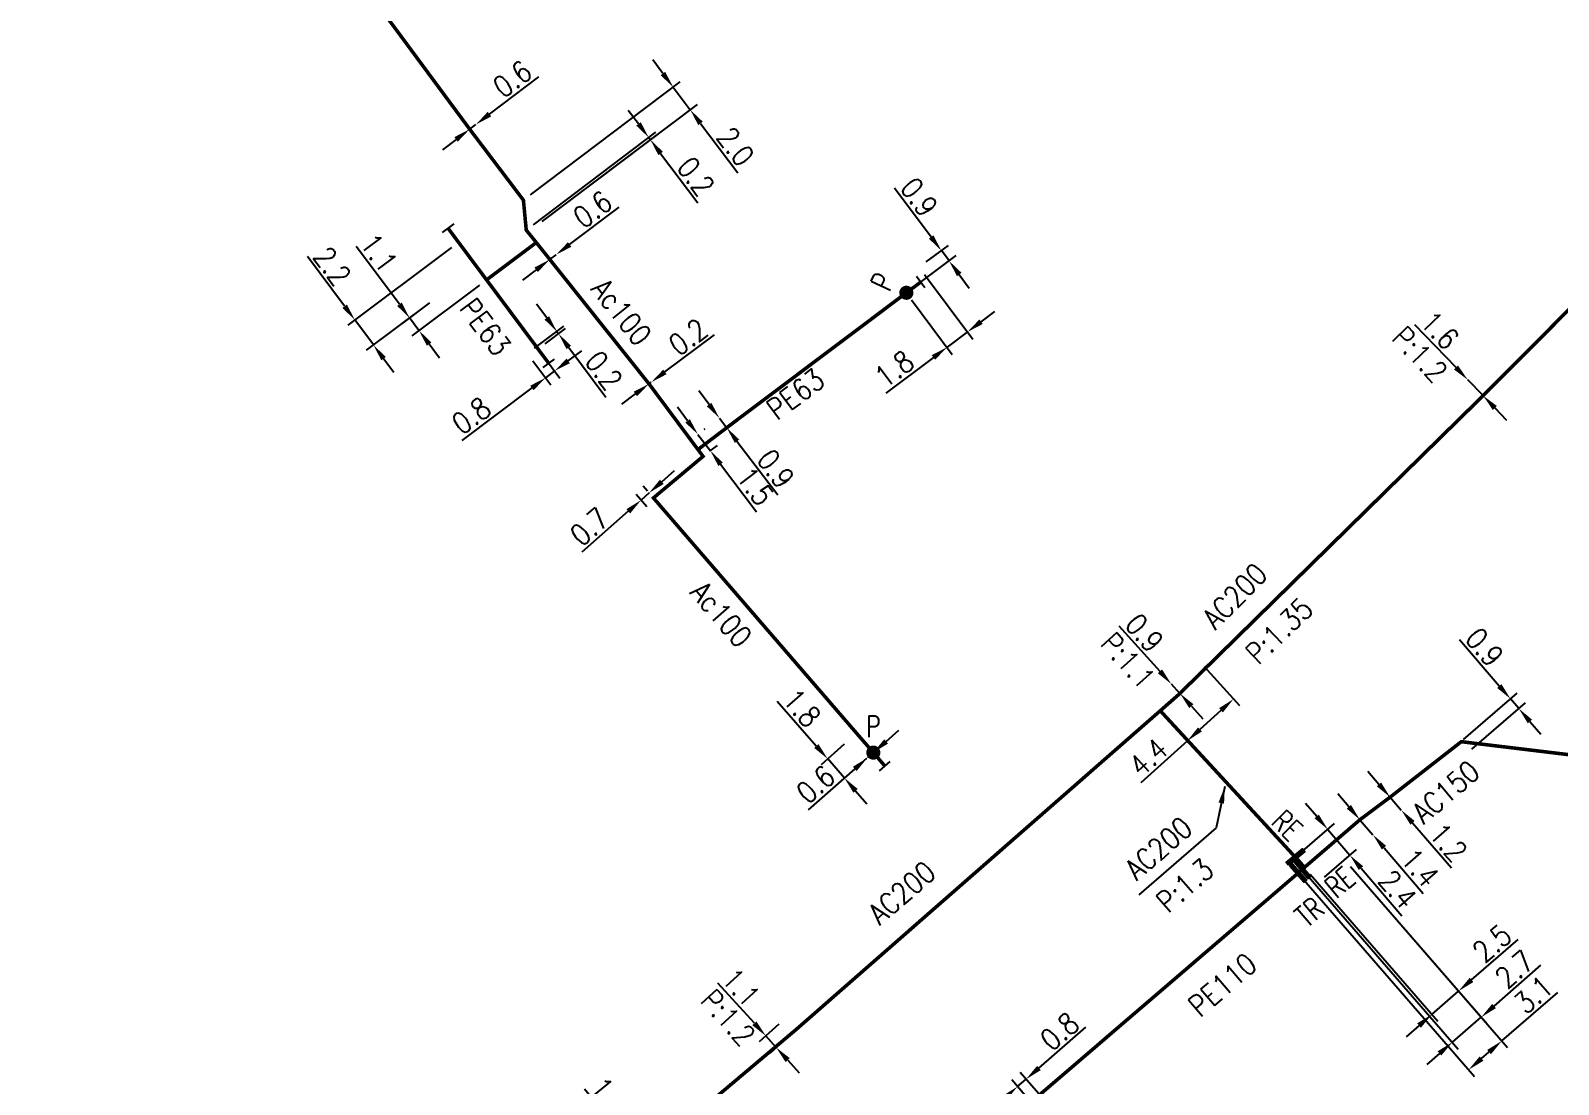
# Model space of a CAD drawing. Header units: millimetres. Extents: x 138988 to 140002, y 128990 to 130001.
# Drawn here: x 139587.9 to 139695.7, y 129630.6 to 129704.9 of the extents above; entities that cross this region are included whole.
import ezdxf
from ezdxf.enums import TextEntityAlignment as Align

# ---------------------------------------------------------------- set-up
doc = ezdxf.new("R2010")
doc.units = ezdxf.units.MM
doc.header["$PDMODE"] = 34
doc.linetypes.add('L_25_AP', pattern=[2000, 1000, 1000])
doc.linetypes.add('L_25_PE', pattern=[2000, 1000, 1000])
doc.layers.get('0').update_dxf_attribs({"linetype": 'CONTINUOUS'})
doc.layers.get('Defpoints').update_dxf_attribs({"linetype": 'CONTINUOUS'})
for name, color, linetype in [('L_150', 1, 'CONTINUOUS'), ('L_300', 7, 'CONTINUOUS'), ('L_340', 7, 'CONTINUOUS')]:
    doc.layers.add(name, color=color, linetype=linetype)
doc.styles.add('G_ROMANS', font='ROMANS.SHX', dxfattribs={"width": 0.75})
doc.styles.get("Standard").update_dxf_attribs({"font": 'romans.shx', "width": 0.85})
doc.dimstyles.get("Standard").update_dxf_attribs({"dimtxt": 1.5, "dimasz": 1.2, "dimexe": 0.625, "dimexo": 0.625, "dimgap": 0.25, "dimtad": 1, "dimdec": 1, "dimzin": 0, "dimdsep": 46, "dimtxsty": 'Standard', "dimcen": -0.5, "dimadec": 0, "dimazin": 0, "dimtfac": 1, "dimtdec": 1, "dimtmove": 0, "dimatfit": 3, "dimfxl": 0, "dimtolj": 1, "dimtzin": 0, "dimarcsym": 0})

# ---------------------------------------------------------------- blocks, each defined once
blk = doc.blocks.new('L_340_19')
at = {"linetype": 'Continuous'}
blk.add_hatch(color=0, dxfattribs=at).paths.add_polyline_path([(0.125, 0.75), (-0.125, 0.75), (-0.125, -0.75), (0.125, -0.75)])
at = {"color": 0, "linetype": 'Continuous'}
blk.add_lwpolyline([(-0.125, 0.75), (0.125, 0.75), (0.125, -0.75), (-0.125, -0.75)], close=True, dxfattribs=at)
at = {"color": 0, "linetype": 'Continuous', "width": 0.75}
for tag, height, flags, p in [('TR', 1.5, 8, (0, 3)), ('DEF_LEG', 1.2, 3, (0, -5)), ('DEF_COUP', 1.2, 3, (0, -7.5)), ('DEF_TYPE', 1.2, 3, (0, -10))]:
    blk.add_attdef(tag, text='', height=height, dxfattribs=dict(at, flags=flags)).set_placement(p, align=Align.MIDDLE)
blk = doc.blocks.new('*D211')
at = {"layer": 'Defpoints', "color": 0, "linetype": 'Continuous', "transparency": 16777216}
for p in [(139645.74, 129655), (139644.11, 129653.56), (139647.33, 129654)]:
    blk.add_point(p, dxfattribs=at)
at = {"layer": 'L_300', "color": 0, "linetype": 'Continuous', "lineweight": -2, "transparency": 16777216}
for p, q in [((139643.31, 129654.46), (139640.55, 129657.61)), ((139645.27, 129654.59), (139643.64, 129653.15)), ((139645.29, 129652.21), (139644.11, 129653.56)), ((139646.86, 129653.59), (139644.82, 129651.8)), ((139646.08, 129651.31), (139646.87, 129650.4))]:
    blk.add_line(p, q, dxfattribs=at)
at = {"layer": 'L_300', "color": 0, "linetype": 'Continuous', "transparency": 16777216}
for points in [[(139643.46, 129654.6), (139643.16, 129654.33), (139644.11, 129653.56)], [(139646.23, 129651.44), (139645.93, 129651.17), (139645.29, 129652.21)]]:
    blk.add_solid(points, dxfattribs=at)
at = {"layer": 'L_300', "color": 0, "linetype": 'Continuous', "transparency": 16777216, "insert": (139642.29, 129657.15), "char_height": 1.5, "attachment_point": 5, "rotation": 311.2415}
blk.add_mtext('\\A1;1.8', dxfattribs=at)
blk = doc.blocks.new('*D212')
at = {"layer": 'Defpoints', "color": 0, "linetype": 'Continuous', "transparency": 16777216}
for p in [(139646.92, 129653.64), (139646.92, 129653.64), (139647.33, 129654)]:
    blk.add_point(p, dxfattribs=at)
at = {"layer": 'L_300', "color": 0, "linetype": 'Continuous', "lineweight": -2, "transparency": 16777216}
for p, q in [((139648.24, 129654.79), (139649.14, 129655.58)), ((139647.33, 129654), (139646.92, 129653.64)), ((139646.02, 129652.85), (139642.73, 129649.96))]:
    blk.add_line(p, q, dxfattribs=at)
at = {"layer": 'L_300', "color": 0, "linetype": 'Continuous', "transparency": 16777216}
for points in [[(139648.1, 129654.94), (139648.37, 129654.64), (139647.33, 129654)], [(139645.89, 129653), (139646.15, 129652.7), (139646.92, 129653.64)]]:
    blk.add_solid(points, dxfattribs=at)
at = {"layer": 'L_300', "color": 0, "linetype": 'Continuous', "transparency": 16777216, "insert": (139643.26, 129651.76), "char_height": 1.5, "attachment_point": 5, "rotation": 41.2415}
blk.add_mtext('\\A1;0.6', dxfattribs=at)
blk = doc.blocks.new('*D213')
at = {"layer": 'Defpoints', "color": 0, "linetype": 'Continuous', "transparency": 16777216}
for p in [(139630.18, 129672.68), (139630.95, 129671.8), (139631.82, 129671.95)]:
    blk.add_point(p, dxfattribs=at)
at = {"layer": 'L_150', "color": 0, "linetype": 'Continuous', "lineweight": -2, "transparency": 16777216}
for p, q in [((139632.41, 129673.09), (139633.31, 129673.88)), ((139631.41, 129672.42), (139631.1, 129672.77)), ((139630.6, 129672.21), (139631.36, 129671.34)), ((139631.51, 129672.3), (139630.95, 129671.8)), ((139630.05, 129671.01), (139626.77, 129668.13))]:
    blk.add_line(p, q, dxfattribs=at)
at = {"layer": 'L_150', "color": 0, "linetype": 'Continuous', "transparency": 16777216}
for points in [[(139632.28, 129673.24), (139632.55, 129672.94), (139631.51, 129672.3)], [(139629.92, 129671.16), (139630.18, 129670.86), (139630.95, 129671.8)]]:
    blk.add_solid(points, dxfattribs=at)
at = {"layer": 'L_150', "color": 0, "linetype": 'Continuous', "transparency": 16777216, "insert": (139627.3, 129669.92), "char_height": 1.5, "attachment_point": 5, "rotation": 41.3216}
blk.add_mtext('\\A1;0.7', dxfattribs=at)
blk = doc.blocks.new('*D214')
at = {"layer": 'Defpoints', "color": 0, "linetype": 'Continuous', "transparency": 16777216}
for p in [(139634.91, 129676.39), (139634.96, 129676.43), (139635.32, 129674.88)]:
    blk.add_point(p, dxfattribs=at)
at = {"layer": 'L_150', "color": 0, "linetype": 'Continuous', "lineweight": -2, "transparency": 16777216}
for p, q in [((139634.23, 129677.38), (139633.51, 129678.34)), ((139634.96, 129676.43), (139635.84, 129675.27)), ((139635.4, 129676.77), (139635.46, 129676.81)), ((139635.82, 129675.26), (139636.33, 129675.65)), ((139636.56, 129674.32), (139639.1, 129670.98))]:
    blk.add_line(p, q, dxfattribs=at)
at = {"layer": 'L_150', "color": 0, "linetype": 'Continuous', "transparency": 16777216}
for points in [[(139634.39, 129677.5), (139634.07, 129677.26), (139634.96, 129676.43)], [(139636.72, 129674.44), (139636.4, 129674.2), (139635.84, 129675.27)]]:
    blk.add_solid(points, dxfattribs=at)
at = {"layer": 'L_150', "color": 0, "linetype": 'Continuous', "transparency": 16777216, "insert": (139638.99, 129672.78), "char_height": 1.5, "attachment_point": 5, "rotation": 307.2685}
blk.add_mtext('\\A1;1.5', dxfattribs=at)
blk = doc.blocks.new('*D215')
at = {"layer": 'Defpoints', "color": 0, "linetype": 'Continuous', "transparency": 16777216}
for p in [(139652.13, 129689.38), (139650.56, 129688.21), (139649.66, 129686.41)]:
    blk.add_point(p, dxfattribs=at)
at = {"layer": 'L_300', "color": 0, "linetype": 'Continuous', "lineweight": -2, "transparency": 16777216}
for p, q in [((139651.41, 129690.34), (139648.83, 129693.79)), ((139650.16, 129686.78), (139653.17, 129689.03)), ((139651.06, 129688.58), (139652.63, 129689.75)), ((139652.67, 129688.66), (139652.13, 129689.38)), ((139653.39, 129687.7), (139654.1, 129686.74))]:
    blk.add_line(p, q, dxfattribs=at)
at = {"layer": 'L_300', "color": 0, "linetype": 'Continuous', "transparency": 16777216}
for points in [[(139651.57, 129690.46), (139651.25, 129690.22), (139652.13, 129689.38)], [(139653.55, 129687.82), (139653.23, 129687.58), (139652.67, 129688.66)]]:
    blk.add_solid(points, dxfattribs=at)
at = {"layer": 'L_300', "color": 0, "linetype": 'Continuous', "transparency": 16777216, "insert": (139650.56, 129693.15), "char_height": 1.5, "attachment_point": 5, "rotation": 306.8108}
blk.add_mtext('\\A1;0.9', dxfattribs=at)
blk = doc.blocks.new('*D216')
at = {"layer": 'Defpoints', "color": 0, "linetype": 'Continuous', "transparency": 16777216}
for p in [(139650.56, 129688.21), (139649.66, 129686.41), (139653.97, 129683.65)]:
    blk.add_point(p, dxfattribs=at)
at = {"layer": 'L_300', "color": 0, "linetype": 'Continuous', "lineweight": -2, "transparency": 16777216}
for p, q in [((139650.94, 129687.71), (139654.35, 129683.15)), ((139650.03, 129685.91), (139652.9, 129682.07)), ((139654.93, 129684.37), (139655.89, 129685.09)), ((139653.97, 129683.65), (139652.53, 129682.57)), ((139651.57, 129681.85), (139648.21, 129679.34))]:
    blk.add_line(p, q, dxfattribs=at)
at = {"layer": 'L_300', "color": 0, "linetype": 'Continuous', "transparency": 16777216}
for points in [[(139654.81, 129684.53), (139655.05, 129684.21), (139653.97, 129683.65)], [(139651.45, 129682.01), (139651.69, 129681.69), (139652.53, 129682.57)]]:
    blk.add_solid(points, dxfattribs=at)
at = {"layer": 'L_300', "color": 0, "linetype": 'Continuous', "transparency": 16777216, "insert": (139648.81, 129681.04), "char_height": 1.5, "attachment_point": 5, "rotation": 36.8108}
blk.add_mtext('\\A1;1.8', dxfattribs=at)
blk = doc.blocks.new('*D217')
at = {"layer": 'Defpoints', "color": 0, "linetype": 'Continuous', "transparency": 16777216}
for p in [(139636.47, 129677.58), (139636.47, 129677.58), (139636.99, 129676.9)]:
    blk.add_point(p, dxfattribs=at)
at = {"layer": 'L_150', "color": 0, "linetype": 'Continuous', "lineweight": -2, "transparency": 16777216}
for p, q in [((139635.75, 129678.53), (139635.02, 129679.49)), ((139636.47, 129677.58), (139636.99, 129676.9)), ((139637.71, 129675.95), (139640.6, 129672.16))]:
    blk.add_line(p, q, dxfattribs=at)
at = {"layer": 'L_150', "color": 0, "linetype": 'Continuous', "transparency": 16777216}
for points in [[(139635.91, 129678.65), (139635.59, 129678.41), (139636.47, 129677.58)], [(139637.87, 129676.07), (139637.56, 129675.83), (139636.99, 129676.9)]]:
    blk.add_solid(points, dxfattribs=at)
at = {"layer": 'L_150', "color": 0, "linetype": 'Continuous', "transparency": 16777216, "insert": (139640.45, 129674), "char_height": 1.5, "attachment_point": 5, "rotation": 307.2685}
blk.add_mtext('\\A1;0.9', dxfattribs=at)
blk = doc.blocks.new('*D218')
at = {"layer": 'Defpoints', "color": 0, "linetype": 'Continuous', "transparency": 16777216}
for p in [(139631.67, 129680.11), (139631.67, 129680.11), (139631.51, 129679.99)]:
    blk.add_point(p, dxfattribs=at)
at = {"layer": 'L_150', "color": 0, "linetype": 'Continuous', "lineweight": -2, "transparency": 16777216}
for p, q in [((139632.63, 129680.83), (139636.13, 129683.45)), ((139631.51, 129679.99), (139631.67, 129680.11)), ((139630.54, 129679.28), (139629.58, 129678.56))]:
    blk.add_line(p, q, dxfattribs=at)
at = {"layer": 'L_150', "color": 0, "linetype": 'Continuous', "transparency": 16777216}
for points in [[(139632.51, 129680.99), (139632.75, 129680.67), (139631.67, 129680.11)], [(139630.43, 129679.44), (139630.66, 129679.12), (139631.51, 129679.99)]]:
    blk.add_solid(points, dxfattribs=at)
at = {"layer": 'L_150', "color": 0, "linetype": 'Continuous', "transparency": 16777216, "insert": (139634.26, 129683.3), "char_height": 1.5, "attachment_point": 5, "rotation": 36.7684}
blk.add_mtext('\\A1;0.2', dxfattribs=at)
blk = doc.blocks.new('L_340_07')
at = {"color": 0, "linetype": 'Continuous', "const_width": 0.25, "flags": 128}
blk.add_lwpolyline([(0, 0), (1.25, 0)], dxfattribs=at)
at = {"color": 0, "linetype": 'Continuous', "flags": 128}
blk.add_lwpolyline([(1.25, -0.5), (1.25, 0.5)], dxfattribs=at)
at = {"color": 0, "linetype": 'Continuous', "style": 'G_ROMANS', "width": 0.75, "flags": 3}
for tag, p in [('DEF_LEG', (0.72, -3.47)), ('DEF_COUP', (0.72, -5.97)), ('DEF_TYPE', (0.72, -8.47))]:
    blk.add_attdef(tag, text='', height=1.2, dxfattribs=at).set_placement(p, align=Align.MIDDLE)
blk = doc.blocks.new('L_300_12')
at = {"color": 0, "linetype": 'Continuous', "const_width": 0.497, "flags": 128}
blk.add_lwpolyline([(-0.25, 0, 1), (0.25, 0, 1)], format="xyb", close=True, dxfattribs=at)
at = {"color": 0, "linetype": 'Continuous', "style": 'G_ROMANS', "width": 0.75}
blk.add_text('P', height=1.5, dxfattribs=at).set_placement((0, 1.85), align=Align.MIDDLE)
at = {"color": 0, "linetype": 'Continuous', "width": 0.75, "flags": 3}
for tag, p in [('DEF_LEG', (0, -5)), ('DEF_COUP', (0, -7.5)), ('DEF_TYPE', (0, -10))]:
    blk.add_attdef(tag, text='', height=1.2, dxfattribs=at).set_placement(p, align=Align.MIDDLE)
blk = doc.blocks.new('*D219')
at = {"layer": 'Defpoints', "color": 0, "linetype": 'Continuous', "transparency": 16777216}
for p in [(139618.86, 129697.94), (139619.3, 129698.27), (139619.3, 129698.27)]:
    blk.add_point(p, dxfattribs=at)
at = {"layer": 'L_150', "color": 0, "linetype": 'Continuous', "lineweight": -2, "transparency": 16777216}
for p, q in [((139620.25, 129699), (139623.74, 129701.64)), ((139618.86, 129697.94), (139619.3, 129698.27)), ((139617.9, 129697.22), (139616.95, 129696.49))]:
    blk.add_line(p, q, dxfattribs=at)
at = {"layer": 'L_150', "color": 0, "linetype": 'Continuous', "transparency": 16777216}
for points in [[(139620.13, 129699.16), (139620.38, 129698.84), (139619.3, 129698.27)], [(139617.78, 129697.38), (139618.02, 129697.06), (139618.86, 129697.94)]]:
    blk.add_solid(points, dxfattribs=at)
at = {"layer": 'L_150', "color": 0, "linetype": 'Continuous', "transparency": 16777216, "insert": (139621.87, 129701.48), "char_height": 1.5, "attachment_point": 5, "rotation": 37.1126}
blk.add_mtext('\\A1;0.6', dxfattribs=at)
blk = doc.blocks.new('*D220')
at = {"layer": 'Defpoints', "color": 0, "linetype": 'Continuous', "transparency": 16777216}
for p in [(139634.42, 129699.3), (139622.65, 129692.94), (139623.47, 129691.05)]:
    blk.add_point(p, dxfattribs=at)
at = {"layer": 'L_150', "color": 0, "linetype": 'Continuous', "lineweight": -2, "transparency": 16777216}
for p, q in [((139632.49, 129701.86), (139631.77, 129702.82)), ((139623.14, 129693.31), (139633.71, 129701.28)), ((139633.22, 129700.9), (139634.42, 129699.3)), ((139623.97, 129691.43), (139634.92, 129699.68)), ((139635.14, 129698.35), (139637.77, 129694.86))]:
    blk.add_line(p, q, dxfattribs=at)
at = {"layer": 'L_150', "color": 0, "linetype": 'Continuous', "transparency": 16777216}
for points in [[(139632.65, 129701.98), (139632.33, 129701.74), (139633.22, 129700.9)], [(139635.3, 129698.47), (139634.98, 129698.23), (139634.42, 129699.3)]]:
    blk.add_solid(points, dxfattribs=at)
at = {"layer": 'L_150', "color": 0, "linetype": 'Continuous', "transparency": 16777216, "insert": (139637.62, 129696.72), "char_height": 1.5, "attachment_point": 5, "rotation": 307.0079}
blk.add_mtext('\\A1;2.0', dxfattribs=at)
blk = doc.blocks.new('*D221')
at = {"layer": 'Defpoints', "color": 0, "linetype": 'Continuous', "transparency": 16777216}
for p in [(139631.61, 129697.19), (139623.47, 129691.05), (139622.85, 129690.83)]:
    blk.add_point(p, dxfattribs=at)
at = {"layer": 'L_150', "color": 0, "linetype": 'Continuous', "lineweight": -2, "transparency": 16777216}
for p, q in [((139630.77, 129698.31), (139630.05, 129699.26)), ((139623.35, 129691.21), (139631.99, 129697.72)), ((139623.97, 129691.43), (139632.11, 129697.56)), ((139631.49, 129697.35), (139631.61, 129697.19)), ((139632.33, 129696.23), (139634.96, 129692.74))]:
    blk.add_line(p, q, dxfattribs=at)
at = {"layer": 'L_150', "color": 0, "linetype": 'Continuous', "transparency": 16777216}
for points in [[(139630.93, 129698.43), (139630.61, 129698.19), (139631.49, 129697.35)], [(139632.49, 129696.35), (139632.17, 129696.11), (139631.61, 129697.19)]]:
    blk.add_solid(points, dxfattribs=at)
at = {"layer": 'L_150', "color": 0, "linetype": 'Continuous', "transparency": 16777216, "insert": (139634.81, 129694.61), "char_height": 1.5, "attachment_point": 5, "rotation": 307.0079}
blk.add_mtext('\\A1;0.2', dxfattribs=at)
blk = doc.blocks.new('*D222')
at = {"layer": 'Defpoints', "color": 0, "linetype": 'Continuous', "transparency": 16777216}
for p in [(139624.51, 129688.76), (139624.95, 129689.09), (139624.95, 129689.09)]:
    blk.add_point(p, dxfattribs=at)
at = {"layer": 'L_150', "color": 0, "linetype": 'Continuous', "lineweight": -2, "transparency": 16777216}
for p, q in [((139625.91, 129689.81), (139629.4, 129692.44)), ((139624.51, 129688.76), (139624.95, 129689.09)), ((139623.55, 129688.03), (139622.59, 129687.31))]:
    blk.add_line(p, q, dxfattribs=at)
at = {"layer": 'L_150', "color": 0, "linetype": 'Continuous', "transparency": 16777216}
for points in [[(139625.79, 129689.97), (139626.03, 129689.65), (139624.95, 129689.09)], [(139623.43, 129688.19), (139623.67, 129687.87), (139624.51, 129688.76)]]:
    blk.add_solid(points, dxfattribs=at)
at = {"layer": 'L_150', "color": 0, "linetype": 'Continuous', "transparency": 16777216, "insert": (139627.53, 129692.29), "char_height": 1.5, "attachment_point": 5, "rotation": 37.0079}
blk.add_mtext('\\A1;0.6', dxfattribs=at)
blk = doc.blocks.new('*D223')
at = {"layer": 'Defpoints', "color": 0, "linetype": 'Continuous', "transparency": 16777216}
for p in [(139618.08, 129689.96), (139616.53, 129686.06), (139612.07, 129682.73)]:
    blk.add_point(p, dxfattribs=at)
at = {"layer": 'L_340', "color": 0, "linetype": 'Continuous', "lineweight": -2, "transparency": 16777216}
for p, q in [((139610.04, 129685.46), (139607.42, 129688.96)), ((139617.57, 129689.59), (139610.26, 129684.12)), ((139616.03, 129685.69), (139611.57, 129682.36)), ((139612.07, 129682.73), (139610.76, 129684.5)), ((139612.79, 129681.77), (139613.51, 129680.81))]:
    blk.add_line(p, q, dxfattribs=at)
at = {"layer": 'L_340', "color": 0, "linetype": 'Continuous', "transparency": 16777216}
for points in [[(139610.2, 129685.58), (139609.88, 129685.34), (139610.76, 129684.5)], [(139612.95, 129681.89), (139612.63, 129681.65), (139612.07, 129682.73)]]:
    blk.add_solid(points, dxfattribs=at)
at = {"layer": 'L_340', "color": 0, "linetype": 'Continuous', "transparency": 16777216, "insert": (139609.17, 129688.29), "char_height": 1.5, "attachment_point": 5, "rotation": 306.7597}
blk.add_mtext('\\A1;2.2', dxfattribs=at)
blk = doc.blocks.new('*D224')
at = {"layer": 'Defpoints', "color": 0, "linetype": 'Continuous', "transparency": 16777216}
for p in [(139620.05, 129687.32), (139616.53, 129686.06), (139614.62, 129684.64)]:
    blk.add_point(p, dxfattribs=at)
at = {"layer": 'L_150', "color": 0, "linetype": 'Continuous', "lineweight": -2, "transparency": 16777216}
for p, q in [((139613.91, 129685.6), (139610.86, 129689.68)), ((139619.55, 129686.94), (139614.78, 129683.38)), ((139616.03, 129685.69), (139614.12, 129684.26)), ((139615.28, 129683.76), (139614.62, 129684.64)), ((139616, 129682.8), (139616.72, 129681.83))]:
    blk.add_line(p, q, dxfattribs=at)
at = {"layer": 'L_150', "color": 0, "linetype": 'Continuous', "transparency": 16777216}
for points in [[(139614.07, 129685.72), (139613.75, 129685.48), (139614.62, 129684.64)], [(139616.16, 129682.91), (139615.84, 129682.68), (139615.28, 129683.76)]]:
    blk.add_solid(points, dxfattribs=at)
at = {"layer": 'L_150', "color": 0, "linetype": 'Continuous', "transparency": 16777216, "insert": (139612.45, 129689.22), "char_height": 1.5, "attachment_point": 5, "rotation": 306.7597}
blk.add_mtext('\\A1;1.1', dxfattribs=at)
blk = doc.blocks.new('*D225')
at = {"layer": 'Defpoints', "color": 0, "linetype": 'Continuous', "transparency": 16777216}
for p in [(139625.01, 129683.68), (139623.69, 129682.44), (139622.93, 129682.12)]:
    blk.add_point(p, dxfattribs=at)
at = {"layer": 'L_340', "color": 0, "linetype": 'Continuous', "lineweight": -2, "transparency": 16777216}
for p, q in [((139624.3, 129684.64), (139623.58, 129685.6)), ((139623.43, 129682.5), (139625.51, 129684.05)), ((139624.19, 129682.82), (139625.63, 129683.89)), ((139625.01, 129683.68), (139625.13, 129683.52)), ((139625.85, 129682.56), (139628.47, 129679.06))]:
    blk.add_line(p, q, dxfattribs=at)
at = {"layer": 'L_340', "color": 0, "linetype": 'Continuous', "transparency": 16777216}
for points in [[(139624.46, 129684.76), (139624.14, 129684.52), (139625.01, 129683.68)], [(139626.01, 129682.68), (139625.69, 129682.44), (139625.13, 129683.52)]]:
    blk.add_solid(points, dxfattribs=at)
at = {"layer": 'L_340', "color": 0, "linetype": 'Continuous', "transparency": 16777216, "insert": (139628.32, 129680.93), "char_height": 1.5, "attachment_point": 5, "rotation": 306.7597}
blk.add_mtext('\\A1;0.2', dxfattribs=at)
blk = doc.blocks.new('*D226')
at = {"layer": 'Defpoints', "color": 0, "linetype": 'Continuous', "transparency": 16777216}
for p in [(139623.69, 129682.44), (139622.93, 129682.12), (139624.21, 129680.42)]:
    blk.add_point(p, dxfattribs=at)
at = {"layer": 'L_340', "color": 0, "linetype": 'Continuous', "lineweight": -2, "transparency": 16777216}
for p, q in [((139625.81, 129681.61), (139626.77, 129682.33)), ((139623.31, 129681.62), (139624.58, 129679.92)), ((139624.07, 129681.94), (139625.22, 129680.39)), ((139624.85, 129680.9), (139624.21, 129680.42)), ((139623.25, 129679.7), (139618.3, 129676))]:
    blk.add_line(p, q, dxfattribs=at)
at = {"layer": 'L_340', "color": 0, "linetype": 'Continuous', "transparency": 16777216}
for points in [[(139625.69, 129681.77), (139625.93, 129681.45), (139624.85, 129680.9)], [(139623.13, 129679.86), (139623.37, 129679.54), (139624.21, 129680.42)]]:
    blk.add_solid(points, dxfattribs=at)
at = {"layer": 'L_340', "color": 0, "linetype": 'Continuous', "transparency": 16777216, "insert": (139618.97, 129677.75), "char_height": 1.5, "attachment_point": 5, "rotation": 36.7597}
blk.add_mtext('\\A1;0.8', dxfattribs=at)
blk = doc.blocks.new('*D252')
at = {"layer": 'Defpoints', "color": 0, "linetype": 'Continuous', "transparency": 16777216}
for p in [(139683.78, 129650.86), (139684.57, 129649.95), (139684.57, 129649.95)]:
    blk.add_point(p, dxfattribs=at)
at = {"layer": 'L_150', "color": 0, "linetype": 'Continuous', "lineweight": -2, "transparency": 16777216}
for p, q in [((139682.99, 129651.76), (139682.21, 129652.67)), ((139683.78, 129650.86), (139684.57, 129649.95)), ((139685.36, 129649.05), (139688.11, 129645.89))]:
    blk.add_line(p, q, dxfattribs=at)
at = {"layer": 'L_150', "color": 0, "linetype": 'Continuous', "transparency": 16777216}
for points in [[(139683.14, 129651.9), (139682.84, 129651.63), (139683.78, 129650.86)], [(139685.51, 129649.18), (139685.21, 129648.92), (139684.57, 129649.95)]]:
    blk.add_solid(points, dxfattribs=at)
at = {"layer": 'L_150', "color": 0, "linetype": 'Continuous', "transparency": 16777216, "insert": (139687.88, 129647.67), "char_height": 1.5, "attachment_point": 5, "rotation": 311.0175}
blk.add_mtext('\\A1;1.2', dxfattribs=at)
blk = doc.blocks.new('*D253')
at = {"layer": 'Defpoints', "color": 0, "linetype": 'Continuous', "transparency": 16777216}
for p in [(139692.85, 129657.11), (139688.48, 129654.52), (139689.07, 129653.84)]:
    blk.add_point(p, dxfattribs=at)
at = {"layer": 'L_150', "color": 0, "linetype": 'Continuous', "lineweight": -2, "transparency": 16777216}
for p, q in [((139691.48, 129658.69), (139688.67, 129661.96)), ((139688.95, 129654.93), (139692.74, 129658.19)), ((139689.54, 129654.25), (139693.33, 129657.51)), ((139692.85, 129657.11), (139692.27, 129657.79)), ((139693.64, 129656.2), (139694.42, 129655.29))]:
    blk.add_line(p, q, dxfattribs=at)
at = {"layer": 'L_150', "color": 0, "linetype": 'Continuous', "transparency": 16777216}
for points in [[(139691.63, 129658.83), (139691.33, 129658.56), (139692.27, 129657.79)], [(139693.79, 129656.33), (139693.49, 129656.07), (139692.85, 129657.11)]]:
    blk.add_solid(points, dxfattribs=at)
at = {"layer": 'L_150', "color": 0, "linetype": 'Continuous', "transparency": 16777216, "insert": (139690.44, 129661.43), "char_height": 1.5, "attachment_point": 5, "rotation": 310.7998}
blk.add_mtext('\\A1;0.9', dxfattribs=at)
blk = doc.blocks.new('*D358')
at = {"layer": 'Defpoints', "color": 0, "linetype": 'Continuous', "transparency": 16777216}
for p in [(139681.65, 129649.27), (139682.57, 129648.21), (139682.57, 129648.21)]:
    blk.add_point(p, dxfattribs=at)
at = {"layer": 'L_150', "color": 0, "linetype": 'Continuous', "lineweight": -2, "transparency": 16777216}
for p, q in [((139680.87, 129650.18), (139680.09, 129651.09)), ((139681.65, 129649.27), (139682.57, 129648.21)), ((139683.35, 129647.3), (139686.12, 129644.08))]:
    blk.add_line(p, q, dxfattribs=at)
at = {"layer": 'L_150', "color": 0, "linetype": 'Continuous', "transparency": 16777216}
for points in [[(139681.02, 129650.31), (139680.72, 129650.05), (139681.65, 129649.27)], [(139683.5, 129647.43), (139683.2, 129647.17), (139682.57, 129648.21)]]:
    blk.add_solid(points, dxfattribs=at)
at = {"layer": 'L_150', "color": 0, "linetype": 'Continuous', "transparency": 16777216, "insert": (139685.88, 129645.89), "char_height": 1.5, "attachment_point": 5, "rotation": 310.6885}
blk.add_mtext('\\A1;1.4', dxfattribs=at)
blk = doc.blocks.new('*D359')
at = {"layer": 'Defpoints', "color": 0, "linetype": 'Continuous', "transparency": 16777216}
for p in [(139657.5, 129630.46), (139658.45, 129629.36), (139660.04, 129628.75)]:
    blk.add_point(p, dxfattribs=at)
at = {"layer": 'L_150', "color": 0, "linetype": 'Continuous', "lineweight": -2, "transparency": 16777216}
for p, q in [((139659.01, 129631.77), (139662.31, 129634.64)), ((139658.04, 129629.84), (139657.09, 129630.93)), ((139657.5, 129630.46), (139658.1, 129630.98)), ((139659.63, 129629.23), (139657.69, 129631.45)), ((139656.6, 129629.67), (139655.69, 129628.88))]:
    blk.add_line(p, q, dxfattribs=at)
at = {"layer": 'L_150', "color": 0, "linetype": 'Continuous', "transparency": 16777216}
for points in [[(139658.88, 129631.92), (139659.14, 129631.62), (139658.1, 129630.98)], [(139656.47, 129629.82), (139656.73, 129629.52), (139657.5, 129630.46)]]:
    blk.add_solid(points, dxfattribs=at)
at = {"layer": 'L_150', "color": 0, "linetype": 'Continuous', "transparency": 16777216, "insert": (139660.46, 129634.35), "char_height": 1.5, "attachment_point": 5, "rotation": 41.0125}
blk.add_mtext('\\A1;0.8', dxfattribs=at)
blk = doc.blocks.new('*D360')
at = {"layer": 'Defpoints', "color": 0, "linetype": 'Continuous', "transparency": 16777216}
for p in [(139677.74, 129645.91), (139680.58, 129646.45), (139688.61, 129637.19)]:
    blk.add_point(p, dxfattribs=at)
at = {"layer": 'L_150', "color": 0, "linetype": 'Continuous', "lineweight": -2, "transparency": 16777216}
for p, q in [((139680.99, 129645.98), (139689.02, 129636.72)), ((139678.15, 129645.43), (139687.14, 129635.08)), ((139689.52, 129637.98), (139692.82, 129640.84)), ((139686.73, 129635.55), (139688.61, 129637.19)), ((139685.82, 129634.77), (139684.91, 129633.98))]:
    blk.add_line(p, q, dxfattribs=at)
at = {"layer": 'L_150', "color": 0, "linetype": 'Continuous', "transparency": 16777216}
for points in [[(139689.39, 129638.13), (139689.65, 129637.83), (139688.61, 129637.19)], [(139685.69, 129634.92), (139685.95, 129634.61), (139686.73, 129635.55)]]:
    blk.add_solid(points, dxfattribs=at)
at = {"layer": 'L_150', "color": 0, "linetype": 'Continuous', "transparency": 16777216, "insert": (139690.97, 129640.56), "char_height": 1.5, "attachment_point": 5, "rotation": 40.9436}
blk.add_mtext('\\A1;2.5', dxfattribs=at)
blk = doc.blocks.new('*D361')
at = {"layer": 'Defpoints', "color": 0, "linetype": 'Continuous', "transparency": 16777216}
for p in [(139680.58, 129646.45), (139677.29, 129645.52), (139691.66, 129633.68)]:
    blk.add_point(p, dxfattribs=at)
at = {"layer": 'L_340', "color": 0, "linetype": 'Continuous', "lineweight": -2, "transparency": 16777216}
for p, q in [((139680.99, 129645.98), (139692.07, 129633.21)), ((139677.7, 129645.04), (139689.73, 129631.18)), ((139691.66, 129633.68), (139695.61, 129637.1)), ((139690.23, 129632.43), (139690.75, 129632.89))]:
    blk.add_line(p, q, dxfattribs=at)
at = {"layer": 'L_340', "color": 0, "linetype": 'Continuous', "transparency": 16777216}
for points in [[(139690.62, 129633.04), (139690.89, 129632.74), (139691.66, 129633.68)], [(139690.1, 129632.59), (139690.36, 129632.28), (139689.32, 129631.65)]]:
    blk.add_solid(points, dxfattribs=at)
at = {"layer": 'L_340', "color": 0, "linetype": 'Continuous', "transparency": 16777216, "insert": (139693.89, 129636.94), "char_height": 1.5, "attachment_point": 5, "rotation": 40.9436}
blk.add_mtext('\\A1;3.1', dxfattribs=at)
blk = doc.blocks.new('*D362')
at = {"layer": 'Defpoints', "color": 0, "linetype": 'Continuous', "transparency": 16777216}
for p in [(139677.59, 129645.78), (139680.58, 129646.45), (139690.21, 129635.35)]:
    blk.add_point(p, dxfattribs=at)
at = {"layer": 'L_340', "color": 0, "linetype": 'Continuous', "lineweight": -2, "transparency": 16777216}
for p, q in [((139680.99, 129645.98), (139690.62, 129634.88)), ((139678, 129645.3), (139688.58, 129633.11)), ((139691.11, 129636.14), (139694.42, 129639.01)), ((139688.17, 129633.59), (139690.21, 129635.35)), ((139687.26, 129632.8), (139686.36, 129632.01))]:
    blk.add_line(p, q, dxfattribs=at)
at = {"layer": 'L_340', "color": 0, "linetype": 'Continuous', "transparency": 16777216}
for points in [[(139690.98, 129636.29), (139691.24, 129635.99), (139690.21, 129635.35)], [(139687.13, 129632.95), (139687.39, 129632.65), (139688.17, 129633.59)]]:
    blk.add_solid(points, dxfattribs=at)
at = {"layer": 'L_340', "color": 0, "linetype": 'Continuous', "transparency": 16777216, "insert": (139692.56, 129638.72), "char_height": 1.5, "attachment_point": 5, "rotation": 40.9436}
blk.add_mtext('\\A1;2.7', dxfattribs=at)
blk = doc.blocks.new('L_340_20')
at = {"linetype": 'Continuous'}
blk.add_hatch(color=0, dxfattribs=at).paths.add_polyline_path([(0.125, 0.75), (-0.125, 0.75), (-0.125, -0.75), (0.125, -0.75)])
at = {"color": 0, "linetype": 'Continuous'}
blk.add_lwpolyline([(-0.125, 0.75), (0.125, 0.75), (0.125, -0.75), (-0.125, -0.75)], close=True, dxfattribs=at)
at = {"color": 0, "linetype": 'Continuous', "width": 0.75}
for tag, height, flags, p in [('RE', 1.5, 8, (0, 3)), ('DEF_LEG', 1.2, 3, (0, -5)), ('DEF_COUP', 1.2, 3, (0, -7.5)), ('DEF_TYPE', 1.2, 3, (0, -10))]:
    blk.add_attdef(tag, text='', height=height, dxfattribs=dict(at, flags=flags)).set_placement(p, align=Align.MIDDLE)
blk = doc.blocks.new('*D363')
at = {"layer": 'Defpoints', "color": 0, "linetype": 'Continuous', "transparency": 16777216}
for p in [(139689.26, 129680.27), (139689.26, 129680.27), (139690.34, 129679.16)]:
    blk.add_point(p, dxfattribs=at)
at = {"layer": 'L_150', "color": 0, "linetype": 'Continuous', "lineweight": -2, "transparency": 16777216}
for p, q in [((139688.43, 129681.14), (139685.53, 129684.16)), ((139690.34, 129679.16), (139689.26, 129680.27)), ((139691.17, 129678.29), (139692, 129677.43))]:
    blk.add_line(p, q, dxfattribs=at)
at = {"layer": 'L_150', "color": 0, "linetype": 'Continuous', "transparency": 16777216}
for points in [[(139688.57, 129681.28), (139688.29, 129681), (139689.26, 129680.27)], [(139691.31, 129678.43), (139691.02, 129678.15), (139690.34, 129679.16)]]:
    blk.add_solid(points, dxfattribs=at)
at = {"layer": 'L_150', "color": 0, "linetype": 'Continuous', "transparency": 16777216, "insert": (139687.28, 129683.77), "char_height": 1.5, "attachment_point": 5, "rotation": 313.8601}
blk.add_mtext('\\A1;1.6', dxfattribs=at)
blk = doc.blocks.new('*D364')
at = {"layer": 'Defpoints', "color": 0, "linetype": 'Continuous', "transparency": 16777216}
for p in [(139670.25, 129660.54), (139672.74, 129657.78), (139667.57, 129656.95)]:
    blk.add_point(p, dxfattribs=at)
at = {"layer": 'L_150', "color": 0, "linetype": 'Continuous', "lineweight": -2, "transparency": 16777216}
for p, q in [((139670.67, 129660.08), (139673.16, 129657.32)), ((139667.98, 129656.48), (139669.89, 129654.37)), ((139671.85, 129656.98), (139670.37, 129655.64)), ((139669.48, 129654.83), (139666.19, 129651.86))]:
    blk.add_line(p, q, dxfattribs=at)
at = {"layer": 'L_150', "color": 0, "linetype": 'Continuous', "transparency": 16777216}
for points in [[(139671.72, 129657.13), (139671.98, 129656.83), (139672.74, 129657.78)], [(139670.23, 129655.78), (139670.5, 129655.49), (139669.48, 129654.83)]]:
    blk.add_solid(points, dxfattribs=at)
at = {"layer": 'L_150', "color": 0, "linetype": 'Continuous', "transparency": 16777216, "insert": (139666.72, 129653.69), "char_height": 1.5, "attachment_point": 5, "rotation": 42.0856}
blk.add_mtext('\\A1;4.4', dxfattribs=at)
blk = doc.blocks.new('*D365')
at = {"layer": 'Defpoints', "color": 0, "linetype": 'Continuous', "transparency": 16777216}
for p in [(139668.35, 129658.83), (139668.35, 129658.83), (139668.96, 129658.17)]:
    blk.add_point(p, dxfattribs=at)
at = {"layer": 'L_150', "color": 0, "linetype": 'Continuous', "lineweight": -2, "transparency": 16777216}
for p, q in [((139667.55, 129659.72), (139664.66, 129662.92)), ((139668.96, 129658.17), (139668.35, 129658.83)), ((139669.76, 129657.27), (139670.57, 129656.38))]:
    blk.add_line(p, q, dxfattribs=at)
at = {"layer": 'L_150', "color": 0, "linetype": 'Continuous', "transparency": 16777216}
for points in [[(139667.7, 129659.86), (139667.4, 129659.59), (139668.35, 129658.83)], [(139669.91, 129657.41), (139669.61, 129657.14), (139668.96, 129658.17)]]:
    blk.add_solid(points, dxfattribs=at)
at = {"layer": 'L_150', "color": 0, "linetype": 'Continuous', "transparency": 16777216, "insert": (139666.45, 129662.44), "char_height": 1.5, "attachment_point": 5, "rotation": 312.0856}
blk.add_mtext('\\A1;0.9', dxfattribs=at)
blk = doc.blocks.new('*D366')
at = {"layer": 'Defpoints', "color": 0, "linetype": 'Continuous', "transparency": 16777216}
for p in [(139641.13, 129635.28), (139639.75, 129634.03), (139641.87, 129634.47)]:
    blk.add_point(p, dxfattribs=at)
at = {"layer": 'L_150', "color": 0, "linetype": 'Continuous', "lineweight": -2, "transparency": 16777216}
for p, q in [((139638.94, 129634.92), (139636.37, 129637.76)), ((139640.67, 129634.86), (139639.28, 129633.61)), ((139640.48, 129633.21), (139639.75, 129634.03)), ((139641.4, 129634.05), (139640.02, 129632.8)), ((139641.29, 129632.32), (139642.09, 129631.44))]:
    blk.add_line(p, q, dxfattribs=at)
at = {"layer": 'L_150', "color": 0, "linetype": 'Continuous', "transparency": 16777216}
for points in [[(139639.09, 129635.05), (139638.79, 129634.79), (139639.75, 129634.03)], [(139641.44, 129632.46), (139641.14, 129632.19), (139640.48, 129633.21)]]:
    blk.add_solid(points, dxfattribs=at)
at = {"layer": 'L_150', "color": 0, "linetype": 'Continuous', "transparency": 16777216, "insert": (139638, 129637.45), "char_height": 1.5, "attachment_point": 5, "rotation": 312.1478}
blk.add_mtext('\\A1;1.1', dxfattribs=at)
blk = doc.blocks.new('*D367')
at = {"layer": 'Defpoints', "color": 0, "linetype": 'Continuous', "transparency": 16777216}
for p in [(139630.41, 129626.12), (139630.41, 129626.12), (139631.05, 129625.35)]:
    blk.add_point(p, dxfattribs=at)
at = {"layer": 'L_150', "color": 0, "linetype": 'Continuous', "lineweight": -2, "transparency": 16777216}
for p, q in [((139629.64, 129627.05), (139626.97, 129630.27)), ((139631.05, 129625.35), (139630.41, 129626.12)), ((139631.81, 129624.43), (139632.58, 129623.5))]:
    blk.add_line(p, q, dxfattribs=at)
at = {"layer": 'L_150', "color": 0, "linetype": 'Continuous', "transparency": 16777216}
for points in [[(139629.8, 129627.17), (139629.49, 129626.92), (139630.41, 129626.12)], [(139631.97, 129624.55), (139631.66, 129624.3), (139631.05, 129625.35)]]:
    blk.add_solid(points, dxfattribs=at)
at = {"layer": 'L_150', "color": 0, "linetype": 'Continuous', "transparency": 16777216, "insert": (139628.7, 129629.76), "char_height": 1.5, "attachment_point": 5, "rotation": 309.6293}
blk.add_mtext('\\A1;1.0', dxfattribs=at)
blk = doc.blocks.new('*D514')
at = {"layer": 'Defpoints', "color": 0, "linetype": 'Continuous', "transparency": 16777216}
for p in [(139680.94, 129646.77), (139677.12, 129646.65), (139678.68, 129644.83)]:
    blk.add_point(p, dxfattribs=at)
at = {"layer": 'L_340', "color": 0, "linetype": 'Continuous', "lineweight": -2, "transparency": 16777216}
for p, q in [((139678.6, 129649.5), (139677.82, 129650.41)), ((139677.59, 129647.05), (139679.85, 129649)), ((139679.38, 129648.59), (139680.94, 129646.77)), ((139679.15, 129645.23), (139681.42, 129647.18)), ((139681.73, 129645.86), (139684.61, 129642.5))]:
    blk.add_line(p, q, dxfattribs=at)
at = {"layer": 'L_340', "color": 0, "linetype": 'Continuous', "transparency": 16777216}
for points in [[(139678.75, 129649.63), (139678.45, 129649.37), (139679.38, 129648.59)], [(139681.88, 129645.99), (139681.57, 129645.73), (139680.94, 129646.77)]]:
    blk.add_solid(points, dxfattribs=at)
at = {"layer": 'L_340', "color": 0, "linetype": 'Continuous', "transparency": 16777216, "insert": (139684.32, 129644.37), "char_height": 1.5, "attachment_point": 5, "rotation": 310.6518}
blk.add_mtext('\\A1;2.4', dxfattribs=at)

msp = doc.modelspace()

# ---------------------------------------------------------------- linework, layer by layer
at = {"layer": 'L_150', "linetype": 'L_25_AP', "flags": 128}
msp.add_lwpolyline([(139647.33, 129654, 0.25, 0.25, 0), (139631.82, 129671.95, 0.25, 0.25, 0), (139635.32, 129674.88, 0.25, 0.25, 0), (139634.96, 129675.36, 0.25, 0.25, 0), (139631.51, 129679.99, 0.25, 0.25, 0), (139624.51, 129688.76, 0.25, 0.25, 0), (139623.56, 129689.95, 0.25, 0.25, 0), (139622.85, 129690.83, 0.25, 0.25, 0), (139622.65, 129692.94, 0.25, 0.25, 0), (139618.86, 129697.94, 0.25, 0.25, 0), (139595.15, 129730.01, 0.25, 0.25, 0), (139590.78, 129735.81, 0.25, 0.25, 0), (139586.75, 129732.78, 0.25, 0.25, 0), (139585.02, 129735.09, 0.25, 0.25, 0), (139585.02, 129735.09, 0.25, 0.25, 0), (139578.39, 129744.34, 0.25, 0.25, 0), (139576.43, 129747.1, 0.25, 0.25, 0), (139576.43, 129747.1, 0.25, 0.25, 0), (139564.27, 129762.41, 0.25, 0.25, 0), (139550.87, 129779.79, 0.25, 0.25, 0), (139546.55, 129785.17, 0.25, 0.25, 0), (139522.55, 129817.29, 0.25, 0.25, 0), (139503.36, 129843.47, 0.25, 0.25, 0), (139496.47, 129852.27, 0.25, 0.25, 0), (139492.69, 129857.28, 0.25, 0.25, 0), (139490.73, 129859.88, 0.25, 0.25, 0), (139483.12, 129868.44, 0.25, 0.25, 0), (139483.12, 129868.44, 0.25, 0.25, 0), (139479.02, 129873.99, 0.25, 0.25, 0), (139476.01, 129878.05, 0.25, 0.25, 0), (139472.61, 129882.31, 0.25, 0.25, 0), (139472.61, 129882.31, 0.25, 0.25, 0), (139464.26, 129892.99, 0.25, 0.25, 0), (139460.07, 129898.68, 0.25, 0.25, 0), (139457.6, 129901.89, 0.25, 0.25, 0), (139454.1, 129906.2, 0.25, 0.25, 0), (139451.02, 129910.06, 0.25, 0.25, 0), (139446.62, 129915.41, 0.25, 0.25, 0), (139441.42, 129921.63, 0.25, 0.25, 0), (139435.16, 129929.06, 0.25, 0.25, 0), (139432.03, 129932.91, 0.25, 0.25, 0), (139432.03, 129932.91, 0.25, 0.25, 0), (139430.52, 129934.63, 0.25, 0.25, 0), (139429.53, 129933.79, 0.25, 0.25, 0), (139426.05, 129937.95, 0.25, 0.25, 0), (139426.05, 129937.95, 0.25, 0.25, 0), (139421.17, 129943.93, 0.25, 0.25, 0), (139412.52, 129954.03, 0.25, 0.25, 0), (139396.83, 129972.25, 0.25, 0.25, 0), (139388.91, 129981.4, 0.25, 0.25, 0), (139387.36, 129983.5, 0.25, 0.25, 0), (139384.23, 129986.77, 0.25, 0.25, 0), (139377.42, 129994.79, 0.25, 0.25, 0), (139373.93, 129999.1, 0.25, 0.25, 0), (139373.15, 130000, 0, 0, 0)], format="xyseb", dxfattribs=at)
at = {"layer": 'L_150', "linetype": 'L_25_AP', "const_width": 0.25, "flags": 128}
for points in [[(139711.97, 129700.99), (139711.97, 129700.99), (139709.26, 129698.14), (139690.34, 129679.16), (139668.95, 129658.17), (139668.95, 129658.17)], [(139677.01, 129646.72), (139667.57, 129656.95)], [(139677.69, 129645.86), (139677.74, 129645.91), (139681.65, 129649.27), (139683.78, 129650.86), (139683.78, 129650.86), (139688.48, 129654.52), (139688.8, 129654.77), (139700.24, 129653.39)], [(139677.74, 129645.91), (139677.19, 129646.54)], [(139677.39, 129645.6), (139677.5, 129645.7)]]:
    msp.add_lwpolyline(points, dxfattribs=at)
at = {"layer": 'L_150', "linetype": 'L_25_PE', "const_width": 0.25, "flags": 128}
for points in [[(139618.08, 129689.96), (139620.05, 129687.32), (139623.69, 129682.44)], [(139620.05, 129687.32), (139623.56, 129689.95)], [(139649.66, 129686.41), (139636.99, 129676.9), (139634.96, 129675.36)], [(139581.22, 129559.05), (139598.1, 129577.11), (139619.45, 129595.62), (139635.68, 129610.2), (139642.17, 129616.39), (139643.71, 129616.72), (139658.45, 129629.36), (139677.2, 129645.43)]]:
    msp.add_lwpolyline(points, dxfattribs=at)
at = {"layer": 'L_150', "linetype": 'L_25_AP', "const_width": 0.25, "flags": 128}
msp.add_lwpolyline([(139668.96, 129658.17), (139641.87, 129634.47), (139631.05, 129625.35), (139627.08, 129622.04), (139625.77, 129621.43), (139616.09, 129617), (139597.17, 129608.82), (139597.17, 129608.82), (139597.05, 129608.08), (139595.61, 129601.47), (139595.49, 129600.92), (139597.3, 129598.19), (139597.65, 129596.91), (139597.44, 129596.7), (139597.44, 129596.7), (139591.05, 129590.2), (139581.42, 129580.22), (139581.42, 129580.22, 0.007098), (139562.62, 129559.51), (139541.69, 129534.55), (139541.82, 129533.41), (139540.29, 129531.56), (139531.77, 129520.1), (139515.27, 129495.39), (139498.19, 129467.17), (139473.96, 129423.32), (139452.9, 129384.92), (139450.53, 129380.72), (139449.41, 129378.69), (139447.39, 129375.73), (139441.86, 129367.68), (139431.28, 129354.8), (139431.28, 129354.8), (139415.24, 129339.32), (139401.72, 129327.48), (139397.3, 129323.6), (139396.92, 129323.27), (139395.44, 129321.86), (139388.63, 129315.35), (139373.42, 129300.72), (139369.31, 129297.31), (139352.3, 129283.18), (139338.03, 129270.57), (139335.8, 129268.6)], format="xyb", dxfattribs=at)

# ---------------------------------------------------------------- block references
at = {"layer": 'L_300'}
for p, rotation in [((139649.66, 129686.41), 65.01749327940037), ((139647.33, 129654), 359.9057702441794)]:
    msp.add_blockref('L_300_12', p, dxfattribs=dict(at, rotation=rotation))
at = {"layer": 'L_340'}
for p, rotation in [((139618.08, 129689.96), 126.7597463131634), ((139649.66, 129686.41), 36.65069848279138), ((139623.69, 129682.44), 306.7597463149983), ((139647.33, 129654), 310.8379403434255)]:
    msp.add_blockref('L_340_07', p, dxfattribs=dict(at, rotation=rotation))
ref = msp.add_blockref('L_340_20', (139677.11, 129646.64), dxfattribs=dict(at, rotation=130.4730407343368))
ref.add_attrib('RE', 'RE', dxfattribs={"layer": '0', "color": 0, "linetype": 'Continuous', "height": 1.5, "rotation": 315.4771, "width": 0.75, "flags": 8}).set_placement((139676.51, 129648.88), align=Align.MIDDLE)
ref = msp.add_blockref('L_340_19', (139677.29, 129645.52), dxfattribs=dict(at, rotation=40.63479594970755))
ref.add_attrib('TR', 'TR', dxfattribs={"layer": '0', "color": 0, "linetype": 'Continuous', "height": 1.5, "rotation": 40.7463, "width": 0.75, "flags": 8}).set_placement((139678.1, 129642.77), align=Align.MIDDLE)
ref = msp.add_blockref('L_340_20', (139677.59, 129645.78), dxfattribs=dict(at, rotation=40.47304073316138))
ref.add_attrib('RE', 'RE', dxfattribs={"layer": '0', "color": 0, "linetype": 'Continuous', "height": 1.5, "rotation": 40.473, "width": 0.75, "flags": 8}).set_placement((139680.25, 129644.86), align=Align.MIDDLE)

# ---------------------------------------------------------------- texts
at = {"layer": 'L_150', "linetype": 'Continuous', "width": 0.85}
for s, rotation, p in [('Ac100', 308.6095, (139627.35, 129686.63)), ('PE63', 306.7597, (139618.05, 129685.31)), ('PE63', 36.6507, (139640.54, 129677.36)), ('AC200', 45.399, (139671.45, 129662.59)), ('Ac100', 310.8379, (139634.33, 129665.24)), ('P:1.35', 43.9679, (139674.49, 129660.13)), ('AC150', 40.6131, (139686.14, 129648.9)), ('AC200', 40.9035, (139647.78, 129641.79)), ('P:1.3', 40.9035, (139668.13, 129642.63)), ('PE110', 40.6131, (139670.38, 129635.29))]:
    msp.add_text(s, height=1.5, rotation=rotation, dxfattribs=at).set_placement(p)
at = {"layer": 'L_150', "linetype": 'Continuous', "char_height": 1.5, "attachment_point": 4}
for s, insert, rotation in [('\\A1;P:1.2', (139684.34, 129683.66), 313.8601), ('\\A1;P:1.1', (139663.81, 129662.12), 312.0856), ('\\A1;AC200', (139665.4, 129645.49), 40.9035), ('\\A1;P:1.2', (139635.59, 129636.97), 312.1478)]:
    msp.add_mtext(s, dxfattribs=dict(at, insert=insert, rotation=rotation))

# ---------------------------------------------------------------- dimensions: what is measured, and where the dimension line sits
at = {"layer": 'L_150', "linetype": 'Continuous'}
for base, p1, p2, angle, picture, middle in [((139619.3, 129698.27), (139618.86, 129697.94), (139619.3, 129698.27), 217.1126, '*D219', (139622.48, 129700.68)), ((139634.42, 129699.3), (139622.65, 129692.94), (139623.47, 129691.05), 127.0079, '*D220', (139636.82, 129696.12)), ((139631.61, 129697.19), (139622.85, 129690.83), (139623.47, 129691.05), 127.0079, '*D221', (139634.01, 129694.01)), ((139624.95, 129689.09), (139624.51, 129688.76), (139624.95, 129689.09), 217.0079, '*D222', (139628.13, 129691.49)), ((139614.62, 129684.64), (139620.05, 129687.32), (139616.53, 129686.06), 306.7597, '*D224', (139611.65, 129688.63)), ((139689.26, 129680.27), (139690.34, 129679.16), (139689.26, 129680.27), 313.8601, '*D363', (139686.56, 129683.08)), ((139631.67, 129680.11), (139631.51, 129679.99), (139631.67, 129680.11), 216.7684, '*D218', (139634.86, 129682.5)), ((139636.4728, 129677.5782), (139636.9876, 129676.9018), (139636.4728, 129677.5782), 307.2685, '*D217', (139639.6548, 129673.3965)), ((139634.96, 129676.43), (139635.32, 129674.88), (139634.91, 129676.39), 307.2685, '*D214', (139638.2, 129672.17)), ((139630.95, 129671.8), (139631.82, 129671.95), (139630.18, 129672.68), 41.3216, '*D213', (139627.96, 129669.17)), ((139668.35, 129658.83), (139668.96, 129658.17), (139668.35, 129658.83), 312.0856, '*D365', (139665.7, 129661.77)), ((139692.85, 129657.11), (139688.48, 129654.52), (139689.07, 129653.84), 130.7998, '*D253', (139689.68, 129660.78)), ((139672.74, 129657.78), (139667.57, 129656.95), (139670.25, 129660.54), 222.0856, '*D364', (139667.39, 129652.94)), ((139684.57, 129649.95), (139683.78, 129650.86), (139684.57, 129649.95), 131.0175, '*D252', (139687.12, 129647.02)), ((139682.57, 129648.21), (139681.65, 129649.27), (139682.57, 129648.21), 130.6885, '*D358', (139685.12, 129645.24)), ((139688.61, 129637.19), (139677.74, 129645.91), (139680.58, 129646.45), 220.9436, '*D360', (139691.62, 129639.8)), ((139639.75, 129634.03), (139641.87, 129634.47), (139641.13, 129635.28), 312.1478, '*D366', (139637.25, 129636.78)), ((139657.5, 129630.46), (139660.04, 129628.75), (139658.45, 129629.36), 41.0125, '*D359', (139661.11, 129633.6)), ((139630.41, 129626.12), (139631.05, 129625.35), (139630.41, 129626.12), 309.6293, '*D367', (139627.93, 129629.12))]:
    dim = msp.add_linear_dim(base=base, p1=p1, p2=p2, angle=angle, dimstyle='Standard', dxfattribs=at)
    dim.commit()
    dim.dimension.update_dxf_attribs({"geometry": picture, "text_midpoint": middle, "dimtype": 160})
at = {"layer": 'L_300', "linetype": 'Continuous'}
for base, p1, p2, angle, picture, middle in [((139652.13, 129689.38), (139649.66, 129686.41), (139650.56, 129688.21), 306.8108, '*D215', (139649.76, 129692.55)), ((139653.97, 129683.65), (139649.66, 129686.41), (139650.56, 129688.21), 216.8108, '*D216', (139649.41, 129680.24)), ((139644.11, 129653.56), (139647.33, 129654), (139645.74, 129655), 311.2415, '*D211', (139641.54, 129656.49)), ((139646.92, 129653.64), (139647.33, 129654), (139646.92, 129653.64), 41.2415, '*D212', (139643.92, 129651.01))]:
    dim = msp.add_linear_dim(base=base, p1=p1, p2=p2, angle=angle, dimstyle='Standard', dxfattribs=at)
    dim.commit()
    dim.dimension.update_dxf_attribs({"geometry": picture, "text_midpoint": middle, "dimtype": 160})
at = {"layer": 'L_340', "linetype": 'Continuous'}
for base, p1, p2, angle, picture, middle in [((139612.07, 129682.73), (139618.08, 129689.96), (139616.53, 129686.06), 126.7597, '*D223', (139608.37, 129687.69)), ((139625.01, 129683.68), (139623.69, 129682.44), (139622.93, 129682.12), 306.7597, '*D225', (139627.52, 129680.33)), ((139624.21, 129680.42), (139623.69, 129682.44), (139622.93, 129682.12), 36.7597, '*D226', (139619.57, 129676.95)), ((139680.94, 129646.77), (139677.12, 129646.65), (139678.68, 129644.83), 130.6518, '*D514', (139683.56, 129643.72)), ((139691.66, 129633.68), (139677.29, 129645.52), (139680.58, 129646.45), 220.9436, '*D361', (139694.55, 129636.18)), ((139690.21, 129635.35), (139677.59, 129645.78), (139680.58, 129646.45), 220.9436, '*D362', (139693.22, 129637.97))]:
    dim = msp.add_linear_dim(base=base, p1=p1, p2=p2, angle=angle, dimstyle='Standard', dxfattribs=at)
    dim.commit()
    dim.dimension.update_dxf_attribs({"geometry": picture, "text_midpoint": middle, "dimtype": 160})

# ---------------------------------------------------------------- leaders
at = {"layer": 'L_150', "linetype": 'Continuous', "annotation_type": 0, "has_hookline": 1, "hookline_direction": 1, "text_width": 5.77, "horizontal_direction": (0.755814, 0.654786, 0)}
msp.add_leader([(139672.12, 129651.62), (139671.51, 129648.71), (139670.61, 129647.92)], dimstyle='Standard', dxfattribs=at)

doc.saveas('drawing.dxf')
